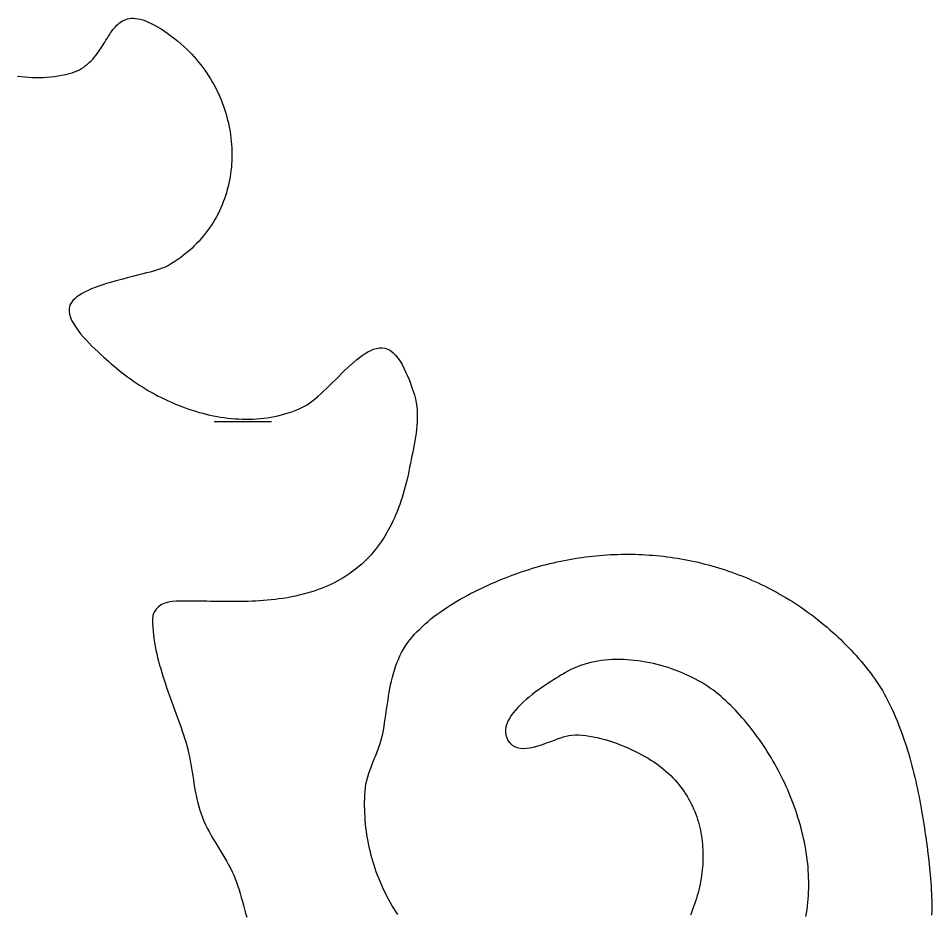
# Model space of a CAD drawing. Header units: millimetres. Extents: x 30 to 1626, y 31 to 955.
# Drawn here: x 827.7 to 1067.4, y 520 to 755 of the extents above; entities that cross this region are included whole.
import ezdxf

# ---------------------------------------------------------------- set-up
doc = ezdxf.new("R2010")
doc.units = ezdxf.units.MM
doc.layers.add('0_0_0', color=3, linetype='Continuous')

msp = doc.modelspace()

# ---------------------------------------------------------------- linework, layer by layer
at = {"layer": '0_0_0'}
for points in [[(827.53, 739.85), (828.49, 739.73), (829.45, 739.64), (830.41, 739.57), (831.37, 739.53), (832.34, 739.5), (833.3, 739.51), (834.27, 739.54), (835.24, 739.59), (836.22, 739.68), (837.19, 739.79), (838.17, 739.93), (839.15, 740.1), (840.13, 740.3), (841.11, 740.54), (841.82, 740.74), (842.49, 740.98), (843.13, 741.25), (843.74, 741.55), (844.32, 741.88), (844.87, 742.23), (845.39, 742.61), (845.88, 743.01), (846.35, 743.43), (846.8, 743.87), (847.23, 744.33), (847.64, 744.79), (848.03, 745.28), (848.4, 745.76), (848.76, 746.26), (849.11, 746.76), (849.44, 747.27), (849.77, 747.78), (850.09, 748.28), (850.4, 748.79), (850.71, 749.29), (851.02, 749.78), (851.32, 750.26), (851.63, 750.73), (851.93, 751.19), (852.25, 751.63), (852.56, 752.06), (852.89, 752.46), (853.22, 752.84), (853.56, 753.2), (853.92, 753.54), (854.29, 753.85), (854.67, 754.12), (855.07, 754.37), (855.49, 754.58), (855.94, 754.75), (856.4, 754.89), (856.88, 754.98), (857.4, 755.04), (857.94, 755.05), (858.5, 755.01), (859.1, 754.92), (859.73, 754.79), (860.39, 754.6), (861.09, 754.35), (861.83, 754.05), (862.6, 753.69), (863.41, 753.27), (864.27, 752.79), (865.17, 752.24), (866.11, 751.62), (866.99, 751.02), (867.86, 750.39), (868.71, 749.74), (869.55, 749.07), (870.37, 748.37), (871.17, 747.66), (871.94, 746.93), (872.59, 746.28), (873.22, 745.62), (873.84, 744.95), (874.44, 744.26), (875.02, 743.56), (875.58, 742.86), (876.12, 742.14), (876.65, 741.41), (877.16, 740.67), (877.65, 739.92), (878.12, 739.17), (878.57, 738.4), (879.01, 737.63), (879.42, 736.85), (879.82, 736.06), (880.2, 735.26), (880.56, 734.46), (880.9, 733.65), (881.22, 732.83), (881.52, 732.01), (881.81, 731.19), (882.07, 730.36), (882.32, 729.52), (882.55, 728.68), (882.75, 727.84), (882.94, 727), (883.11, 726.15), (883.26, 725.3), (883.39, 724.45), (883.5, 723.6), (883.59, 722.74), (883.67, 721.89), (883.72, 721.03), (883.75, 720.18), (883.76, 719.32), (883.75, 718.47), (883.72, 717.62), (883.67, 716.77), (883.61, 715.92), (883.52, 715.08), (883.41, 714.23), (883.28, 713.39), (883.13, 712.56), (882.96, 711.73), (882.77, 710.9), (882.55, 710.08), (882.32, 709.26), (882.07, 708.45), (881.79, 707.64), (881.5, 706.85), (881.18, 706.05), (880.84, 705.27), (880.49, 704.49), (880.11, 703.73), (879.71, 702.97), (879.28, 702.22), (878.84, 701.47), (878.37, 700.74), (877.89, 700.02), (877.38, 699.31), (876.85, 698.61), (876.3, 697.92), (875.72, 697.24), (875.13, 696.58), (874.51, 695.92), (873.87, 695.28), (873.21, 694.66), (872.53, 694.05), (871.82, 693.45), (871.09, 692.86), (870.34, 692.29), (869.57, 691.74), (868.77, 691.2), (867.95, 690.68), (867.11, 690.17), (866.64, 689.92), (866.08, 689.68), (865.45, 689.43), (864.74, 689.19), (863.97, 688.94), (863.15, 688.7), (862.27, 688.45), (861.34, 688.2), (860.38, 687.95), (859.38, 687.69), (858.35, 687.43), (857.3, 687.16), (856.24, 686.89), (855.17, 686.61), (854.09, 686.32), (853.01, 686.02), (851.95, 685.71), (850.9, 685.4), (849.86, 685.07), (848.86, 684.72), (847.89, 684.37), (846.96, 684), (846.07, 683.62), (845.24, 683.22), (844.46, 682.8), (843.74, 682.37), (843.1, 681.92), (842.53, 681.44), (842.04, 680.95), (841.64, 680.44), (841.33, 679.91), (841.12, 679.36), (841.02, 678.78), (841.03, 678.18), (841.18, 677.36), (841.44, 676.52), (841.8, 675.68), (842.26, 674.83), (842.79, 673.97), (843.39, 673.12), (844.05, 672.27), (844.75, 671.43), (845.5, 670.61), (846.27, 669.8), (847.05, 669.01), (847.85, 668.24), (848.63, 667.51), (849.4, 666.81), (850.15, 666.14), (850.85, 665.51), (851.51, 664.93), (852.11, 664.39), (852.79, 663.8), (853.48, 663.21), (854.19, 662.62), (854.91, 662.05), (855.64, 661.48), (856.38, 660.93), (857.14, 660.38), (857.91, 659.84), (858.69, 659.31), (859.48, 658.79), (860.28, 658.28), (861.09, 657.78), (861.91, 657.3), (862.74, 656.82), (863.58, 656.36), (864.43, 655.91), (865.29, 655.48), (866.16, 655.05), (867.03, 654.64), (867.91, 654.25), (868.8, 653.86), (869.7, 653.5), (870.6, 653.14), (871.5, 652.81), (872.42, 652.49), (873.33, 652.18), (874.25, 651.9), (875.18, 651.62), (876.11, 651.37), (877.04, 651.14), (877.98, 650.92), (878.92, 650.72), (879.86, 650.54), (880.8, 650.38), (881.74, 650.24), (882.69, 650.12), (883.64, 650.02), (884.58, 649.94), (885.53, 649.88), (886.47, 649.84), (887.42, 649.82), (888.36, 649.83), (889.3, 649.86), (890.25, 649.91), (891.18, 649.99), (892.12, 650.09), (893.05, 650.21), (893.98, 650.36), (894.9, 650.54), (895.82, 650.73), (896.74, 650.96), (897.65, 651.21), (898.56, 651.49), (899.45, 651.79), (900.35, 652.12), (901.23, 652.48), (902.11, 652.87), (902.8, 653.22), (903.5, 653.63), (904.21, 654.11), (904.93, 654.65), (905.66, 655.24), (906.41, 655.88), (907.16, 656.55), (907.91, 657.25), (908.67, 657.99), (909.44, 658.74), (910.21, 659.5), (910.99, 660.27), (911.77, 661.05), (912.55, 661.82), (913.33, 662.57), (914.1, 663.31), (914.88, 664.03), (915.66, 664.72), (916.43, 665.37), (917.2, 665.98), (917.96, 666.54), (918.72, 667.04), (919.46, 667.49), (920.21, 667.87), (920.94, 668.17), (921.66, 668.4), (922.37, 668.54), (923.07, 668.58), (923.87, 668.49), (924.64, 668.23), (925.36, 667.82), (926.04, 667.28), (926.69, 666.63), (927.3, 665.88), (927.86, 665.05), (928.39, 664.16), (928.89, 663.24), (929.34, 662.29), (929.76, 661.35), (930.14, 660.41), (930.49, 659.52), (930.79, 658.67), (931.06, 657.9), (931.3, 657.22), (931.62, 656.19), (931.89, 655.16), (932.09, 654.14), (932.24, 653.13), (932.34, 652.12), (932.39, 651.12), (932.4, 650.12), (932.37, 649.12), (932.3, 648.13), (932.21, 647.14), (932.08, 646.15), (931.94, 645.16), (931.77, 644.17), (931.59, 643.19), (931.4, 642.2), (931.19, 641.21), (930.99, 640.22), (930.78, 639.22), (930.58, 638.22), (930.39, 637.22), (930.18, 636.17), (929.97, 635.14), (929.74, 634.12), (929.5, 633.12), (929.25, 632.13), (928.98, 631.16), (928.71, 630.2), (928.42, 629.26), (928.11, 628.33), (927.8, 627.42), (927.47, 626.52), (927.13, 625.64), (926.77, 624.77), (926.4, 623.92), (926.01, 623.08), (925.62, 622.26), (925.2, 621.46), (924.78, 620.67), (924.33, 619.89), (923.88, 619.13), (923.41, 618.39), (922.92, 617.66), (922.42, 616.95), (921.9, 616.25), (921.37, 615.57), (920.82, 614.91), (920.25, 614.26), (919.67, 613.62), (919.07, 613.01), (918.46, 612.41), (917.83, 611.82), (917.18, 611.25), (916.51, 610.7), (915.83, 610.17), (915.13, 609.65), (914.42, 609.15), (913.68, 608.66), (912.93, 608.19), (912.16, 607.74), (911.37, 607.3), (910.56, 606.88), (909.73, 606.48), (908.89, 606.1), (908.02, 605.73), (907.14, 605.37), (906.24, 605.04), (905.32, 604.72), (904.37, 604.42), (903.41, 604.14), (902.43, 603.87), (901.43, 603.63), (900.41, 603.39), (899.37, 603.18), (898.3, 602.98), (897.22, 602.81), (896.11, 602.64), (895.09, 602.51), (894.07, 602.4), (893.05, 602.3), (892.04, 602.21), (891.04, 602.14), (890.03, 602.08), (889.03, 602.04), (888.03, 602), (887.04, 601.97), (886.05, 601.96), (885.05, 601.95), (884.06, 601.94), (883.07, 601.95), (882.09, 601.95), (881.1, 601.97), (880.11, 601.98), (879.12, 602), (878.13, 602.02), (877.14, 602.03), (876.14, 602.05), (875.15, 602.07), (874.15, 602.08), (873.15, 602.09), (872.15, 602.09), (871.14, 602.09), (870.13, 602.09), (869.11, 602.07), (868.12, 602), (867.13, 601.83), (866.19, 601.55), (865.31, 601.15), (864.52, 600.62), (863.86, 599.98), (863.36, 599.19), (863.03, 598.27), (862.93, 597.2), (862.95, 596.2), (863, 595.21), (863.07, 594.21), (863.18, 593.22), (863.31, 592.23), (863.46, 591.23), (863.63, 590.24), (863.83, 589.25), (864.04, 588.26), (864.28, 587.27), (864.52, 586.29), (864.79, 585.3), (865.07, 584.32), (865.36, 583.33), (865.67, 582.35), (865.98, 581.38), (866.3, 580.4), (866.63, 579.43), (866.97, 578.45), (867.31, 577.48), (867.66, 576.52), (868.01, 575.55), (868.36, 574.59), (868.71, 573.63), (869.06, 572.68), (869.4, 571.72), (869.74, 570.77), (870.08, 569.83), (870.41, 568.88), (870.73, 567.94), (871.04, 567.01), (871.34, 566.07), (871.63, 565.14), (871.9, 564.22), (872.17, 563.23), (872.41, 562.24), (872.63, 561.24), (872.83, 560.24), (873.01, 559.24), (873.18, 558.23), (873.34, 557.22), (873.49, 556.21), (873.65, 555.2), (873.81, 554.18), (873.97, 553.17), (874.15, 552.17), (874.34, 551.16), (874.55, 550.16), (874.78, 549.17), (875.05, 548.18), (875.34, 547.19), (875.66, 546.22), (876.02, 545.26), (876.42, 544.32), (876.84, 543.39), (877.29, 542.48), (877.77, 541.59), (878.26, 540.7), (878.76, 539.82), (879.28, 538.95), (879.81, 538.08), (880.34, 537.21), (880.86, 536.35), (881.39, 535.48), (881.91, 534.62), (882.41, 533.74), (882.9, 532.86), (883.38, 531.97), (883.83, 531.07), (884.25, 530.15), (884.64, 529.22), (885, 528.28), (885.33, 527.31), (885.64, 526.32), (885.94, 525.31), (886.22, 524.29), (886.5, 523.27), (886.77, 522.24), (887.06, 521.21), (887.35, 520.19), (887.65, 519.17)], [(879.11, 649.22), (894.11, 649.22)], [(927.25, 519.86), (926.76, 520.6), (926.29, 521.36), (925.83, 522.12), (925.38, 522.89), (924.95, 523.67), (924.53, 524.45), (924.12, 525.25), (923.73, 526.05), (923.34, 526.86), (922.98, 527.68), (922.62, 528.5), (922.28, 529.33), (921.96, 530.17), (921.64, 531.02), (921.35, 531.87), (921.06, 532.74), (920.79, 533.6), (920.54, 534.48), (920.3, 535.36), (920.08, 536.25), (919.87, 537.14), (919.67, 538.04), (919.49, 538.95), (919.33, 539.86), (919.18, 540.78), (919.05, 541.7), (918.93, 542.63), (918.83, 543.57), (918.75, 544.51), (918.68, 545.45), (918.63, 546.41), (918.6, 547.36), (918.58, 548.32), (918.58, 549.29), (918.59, 550.26), (918.63, 551.24), (918.68, 552.22), (918.77, 553.15), (918.92, 554.09), (919.13, 555.03), (919.39, 555.96), (919.68, 556.9), (920.01, 557.84), (920.36, 558.78), (920.73, 559.72), (921.1, 560.65), (921.48, 561.59), (921.85, 562.53), (922.2, 563.47), (922.53, 564.41), (922.83, 565.34), (923.09, 566.28), (923.31, 567.22), (923.49, 568.19), (923.67, 569.18), (923.83, 570.16), (923.98, 571.16), (924.13, 572.15), (924.27, 573.15), (924.41, 574.15), (924.56, 575.15), (924.71, 576.15), (924.86, 577.15), (925.03, 578.15), (925.21, 579.14), (925.4, 580.12), (925.62, 581.1), (925.85, 582.08), (926.11, 583.04), (926.39, 584), (926.7, 584.94), (927.04, 585.87), (927.42, 586.8), (927.84, 587.7), (928.29, 588.6), (928.79, 589.48), (929.33, 590.34), (929.91, 591.18), (930.48, 591.92), (931.07, 592.65), (931.7, 593.37), (932.35, 594.07), (933.03, 594.76), (933.73, 595.43), (934.46, 596.1), (935.21, 596.75), (935.98, 597.39), (936.77, 598.01), (937.58, 598.62), (938.4, 599.22), (939.24, 599.81), (940.1, 600.38), (940.96, 600.94), (941.84, 601.49), (942.73, 602.03), (943.63, 602.55), (944.54, 603.06), (945.45, 603.55), (946.36, 604.04), (947.28, 604.51), (948.21, 604.97), (949.13, 605.41), (950.05, 605.84), (950.97, 606.26), (951.89, 606.67), (952.8, 607.07), (953.71, 607.45), (954.61, 607.82), (955.5, 608.17), (956.39, 608.52), (957.26, 608.85), (958.11, 609.17), (959.02, 609.49), (959.93, 609.81), (960.83, 610.11), (961.75, 610.41), (962.66, 610.69), (963.57, 610.96), (964.49, 611.23), (965.41, 611.48), (966.33, 611.72), (967.25, 611.95), (968.17, 612.17), (969.1, 612.38), (970.02, 612.58), (970.95, 612.77), (971.88, 612.95), (972.8, 613.12), (973.73, 613.28), (974.66, 613.42), (975.59, 613.56), (976.52, 613.69), (977.46, 613.8), (978.39, 613.91), (979.32, 614), (980.25, 614.09), (981.18, 614.16), (982.12, 614.22), (983.05, 614.28), (983.98, 614.32), (984.91, 614.35), (985.85, 614.38), (986.78, 614.39), (987.71, 614.39), (988.64, 614.38), (989.57, 614.36), (990.5, 614.33), (991.42, 614.29), (992.35, 614.24), (993.28, 614.18), (994.2, 614.11), (995.12, 614.03), (996.05, 613.94), (996.97, 613.84), (997.89, 613.73), (998.8, 613.6), (999.72, 613.47), (1000.63, 613.33), (1001.55, 613.18), (1002.46, 613.01), (1003.36, 612.84), (1004.27, 612.66), (1005.17, 612.46), (1006.08, 612.26), (1006.97, 612.04), (1007.87, 611.82), (1008.77, 611.58), (1009.66, 611.34), (1010.54, 611.08), (1011.43, 610.82), (1012.31, 610.54), (1013.19, 610.26), (1014.07, 609.96), (1014.94, 609.66), (1015.81, 609.34), (1016.68, 609.02), (1017.54, 608.68), (1018.4, 608.33), (1019.26, 607.98), (1020.11, 607.61), (1020.96, 607.23), (1021.8, 606.85), (1022.64, 606.45), (1023.48, 606.05), (1024.31, 605.63), (1025.14, 605.2), (1025.96, 604.77), (1026.78, 604.32), (1027.59, 603.86), (1028.4, 603.4), (1029.21, 602.92), (1030.01, 602.43), (1030.8, 601.94), (1031.59, 601.43), (1032.37, 600.91), (1033.15, 600.38), (1033.93, 599.85), (1034.7, 599.3), (1035.46, 598.75), (1036.22, 598.18), (1036.97, 597.6), (1037.72, 597.02), (1038.46, 596.42), (1039.19, 595.81), (1039.92, 595.2), (1040.64, 594.57), (1041.36, 593.94), (1042.07, 593.29), (1042.77, 592.64), (1043.47, 591.97), (1044.16, 591.29), (1044.84, 590.61), (1045.52, 589.91), (1046.19, 589.21), (1046.85, 588.5), (1047.51, 587.77), (1048.16, 587.04), (1048.8, 586.29), (1049.43, 585.54), (1050.06, 584.78), (1050.68, 584), (1051.29, 583.22), (1051.84, 582.49), (1052.38, 581.74), (1052.9, 580.98), (1053.41, 580.2), (1053.91, 579.4), (1054.4, 578.59), (1054.88, 577.76), (1055.34, 576.92), (1055.79, 576.06), (1056.23, 575.19), (1056.66, 574.31), (1057.08, 573.42), (1057.49, 572.51), (1057.89, 571.59), (1058.28, 570.67), (1058.65, 569.73), (1059.02, 568.78), (1059.37, 567.82), (1059.72, 566.86), (1060.06, 565.88), (1060.38, 564.9), (1060.7, 563.91), (1061.01, 562.92), (1061.31, 561.92), (1061.6, 560.92), (1061.88, 559.91), (1062.15, 558.89), (1062.41, 557.88), (1062.67, 556.86), (1062.92, 555.84), (1063.15, 554.81), (1063.39, 553.79), (1063.61, 552.76), (1063.82, 551.73), (1064.03, 550.71), (1064.23, 549.68), (1064.43, 548.66), (1064.61, 547.64), (1064.79, 546.62), (1064.96, 545.6), (1065.13, 544.59), (1065.29, 543.58), (1065.44, 542.58), (1065.59, 541.58), (1065.73, 540.59), (1065.87, 539.6), (1066, 538.62), (1066.12, 537.65), (1066.24, 536.69), (1066.36, 535.74), (1066.47, 534.79), (1066.57, 533.85), (1066.67, 532.93), (1066.77, 532.01), (1066.86, 531.11), (1066.94, 530.22), (1067.03, 529.24), (1067.11, 528.26), (1067.18, 527.29), (1067.23, 526.32), (1067.28, 525.35), (1067.31, 524.39), (1067.34, 523.44), (1067.35, 522.49), (1067.36, 521.54), (1067.35, 520.59), (1067.33, 519.66)], [(1034.36, 519.31), (1034.51, 520.21), (1034.65, 521.12), (1034.77, 522.03), (1034.87, 522.95), (1034.95, 523.87), (1035.02, 524.79), (1035.06, 525.72), (1035.09, 526.65), (1035.1, 527.58), (1035.09, 528.51), (1035.07, 529.44), (1035.03, 530.38), (1034.97, 531.31), (1034.9, 532.25), (1034.81, 533.19), (1034.7, 534.12), (1034.58, 535.06), (1034.44, 536), (1034.29, 536.93), (1034.12, 537.87), (1033.94, 538.8), (1033.74, 539.74), (1033.53, 540.67), (1033.3, 541.6), (1033.06, 542.53), (1032.81, 543.45), (1032.54, 544.37), (1032.26, 545.29), (1031.97, 546.21), (1031.66, 547.12), (1031.35, 548.03), (1031.01, 548.93), (1030.67, 549.83), (1030.32, 550.73), (1029.95, 551.62), (1029.57, 552.51), (1029.18, 553.39), (1028.78, 554.26), (1028.37, 555.13), (1027.95, 555.99), (1027.51, 556.85), (1027.07, 557.69), (1026.62, 558.54), (1026.16, 559.37), (1025.69, 560.2), (1025.2, 561.02), (1024.71, 561.83), (1024.22, 562.63), (1023.71, 563.42), (1023.19, 564.21), (1022.67, 564.98), (1022.14, 565.75), (1021.6, 566.5), (1021.05, 567.25), (1020.5, 567.98), (1019.94, 568.71), (1019.37, 569.42), (1018.8, 570.12), (1018.22, 570.81), (1017.63, 571.49), (1017.04, 572.16), (1016.44, 572.82), (1015.84, 573.46), (1015.23, 574.09), (1014.61, 574.7), (1013.99, 575.31), (1013.37, 575.9), (1012.74, 576.47), (1012.11, 577.03), (1011.46, 577.59), (1010.78, 578.14), (1010.07, 578.67), (1009.34, 579.19), (1008.59, 579.7), (1007.81, 580.2), (1007.02, 580.68), (1006.21, 581.15), (1005.37, 581.6), (1004.52, 582.04), (1003.66, 582.46), (1002.78, 582.86), (1001.88, 583.25), (1000.97, 583.62), (1000.05, 583.97), (999.12, 584.31), (998.18, 584.62), (997.23, 584.92), (996.27, 585.19), (995.31, 585.45), (994.33, 585.68), (993.36, 585.89), (992.38, 586.08), (991.39, 586.25), (990.41, 586.4), (989.42, 586.52), (988.44, 586.62), (987.45, 586.69), (986.47, 586.74), (985.49, 586.76), (984.52, 586.76), (983.55, 586.73), (982.58, 586.67), (981.63, 586.59), (980.68, 586.47), (979.74, 586.33), (978.82, 586.16), (977.9, 585.96), (977, 585.73), (976.11, 585.47), (975.23, 585.18), (974.37, 584.86), (973.53, 584.5), (972.71, 584.12), (971.9, 583.7), (971.11, 583.24), (970.63, 582.95), (970.09, 582.62), (969.48, 582.25), (968.82, 581.85), (968.12, 581.41), (967.38, 580.94), (966.61, 580.44), (965.82, 579.91), (965.01, 579.35), (964.19, 578.77), (963.36, 578.17), (962.55, 577.54), (961.74, 576.9), (960.95, 576.24), (960.19, 575.56), (959.46, 574.87), (958.77, 574.17), (958.13, 573.46), (957.54, 572.74), (957.02, 572.02), (956.56, 571.29), (956.17, 570.56), (955.87, 569.83), (955.66, 569.1), (955.55, 568.37), (955.53, 567.65), (955.63, 566.94), (955.85, 566.23), (956.19, 565.54), (956.68, 564.85), (957.26, 564.31), (957.91, 563.9), (958.62, 563.63), (959.39, 563.48), (960.2, 563.42), (961.06, 563.46), (961.94, 563.58), (962.85, 563.77), (963.78, 564.01), (964.71, 564.29), (965.64, 564.61), (966.57, 564.94), (967.47, 565.28), (968.35, 565.62), (969.2, 565.94), (970.01, 566.23), (970.77, 566.48), (971.48, 566.67), (972.11, 566.8), (972.95, 566.9), (973.83, 566.95), (974.73, 566.95), (975.66, 566.9), (976.61, 566.81), (977.58, 566.68), (978.57, 566.5), (979.57, 566.29), (980.57, 566.05), (981.59, 565.77), (982.6, 565.47), (983.62, 565.13), (984.62, 564.78), (985.62, 564.39), (986.61, 563.99), (987.59, 563.58), (988.54, 563.14), (989.47, 562.7), (990.38, 562.24), (991.26, 561.78), (992.11, 561.31), (992.92, 560.83), (993.7, 560.36), (994.43, 559.89), (995.11, 559.42), (995.8, 558.93), (996.46, 558.42), (997.1, 557.9), (997.72, 557.37), (998.32, 556.83), (998.9, 556.28), (999.45, 555.72), (999.99, 555.14), (1000.51, 554.56), (1001.01, 553.96), (1001.48, 553.36), (1001.94, 552.75), (1002.38, 552.13), (1002.79, 551.5), (1003.19, 550.86), (1003.57, 550.21), (1003.93, 549.56), (1004.27, 548.9), (1004.59, 548.23), (1004.9, 547.55), (1005.18, 546.87), (1005.45, 546.18), (1005.7, 545.49), (1005.93, 544.79), (1006.14, 544.08), (1006.33, 543.37), (1006.51, 542.65), (1006.67, 541.93), (1006.81, 541.21), (1006.93, 540.48), (1007.04, 539.75), (1007.13, 539.01), (1007.21, 538.27), (1007.26, 537.53), (1007.3, 536.79), (1007.33, 536.04), (1007.34, 535.29), (1007.33, 534.54), (1007.31, 533.79), (1007.27, 533.04), (1007.21, 532.29), (1007.14, 531.53), (1007.06, 530.78), (1006.96, 530.03), (1006.84, 529.28), (1006.71, 528.52), (1006.57, 527.77), (1006.41, 527.02), (1006.24, 526.27), (1006.05, 525.53), (1005.85, 524.79), (1005.63, 524.04), (1005.4, 523.31), (1005.16, 522.57), (1004.9, 521.84), (1004.63, 521.11), (1004.35, 520.39), (1004.05, 519.67)]]:
    msp.add_lwpolyline(points, dxfattribs=at)

doc.saveas('drawing.dxf')
